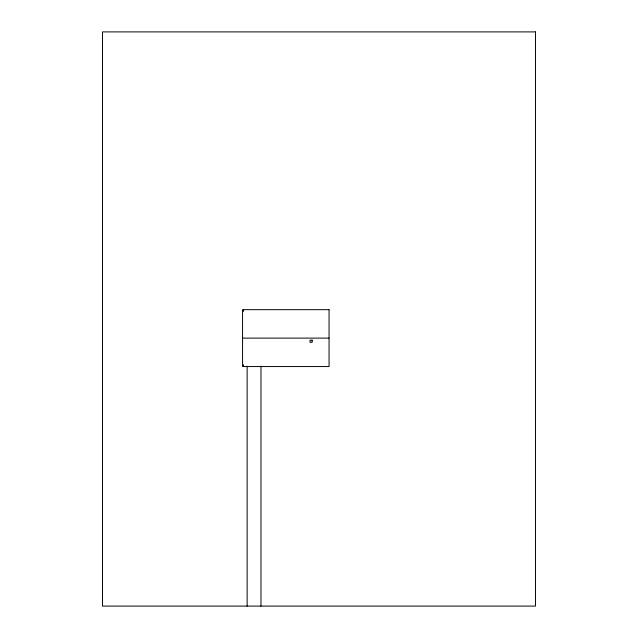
<?xml version="1.0" encoding="UTF-8"?>
<svg xmlns="http://www.w3.org/2000/svg" width="638" height="638" viewBox="0 0 638 638"><rect width="100%" height="100%" fill="white"/><g stroke="black" fill="none" stroke-linecap="round" stroke-linejoin="round"><path stroke-width="0.96" d="M242.56 338.108L329.064 338.108M260.966 366.196L260.966 606.1M247.129 366.196L247.129 606.1M243.445 309.669L243.445 311.448M243.445 364.769L243.445 366.547M535.481 31.9L102.519 31.9L102.519 606.1L535.481 606.1L535.481 31.9M329.064 309.669L242.56 309.669L242.56 366.547L329.064 366.547L329.064 309.669M312.173 340.182L310.028 340.182L310.028 342.327L312.173 342.327L312.173 340.182"/></g></svg>
